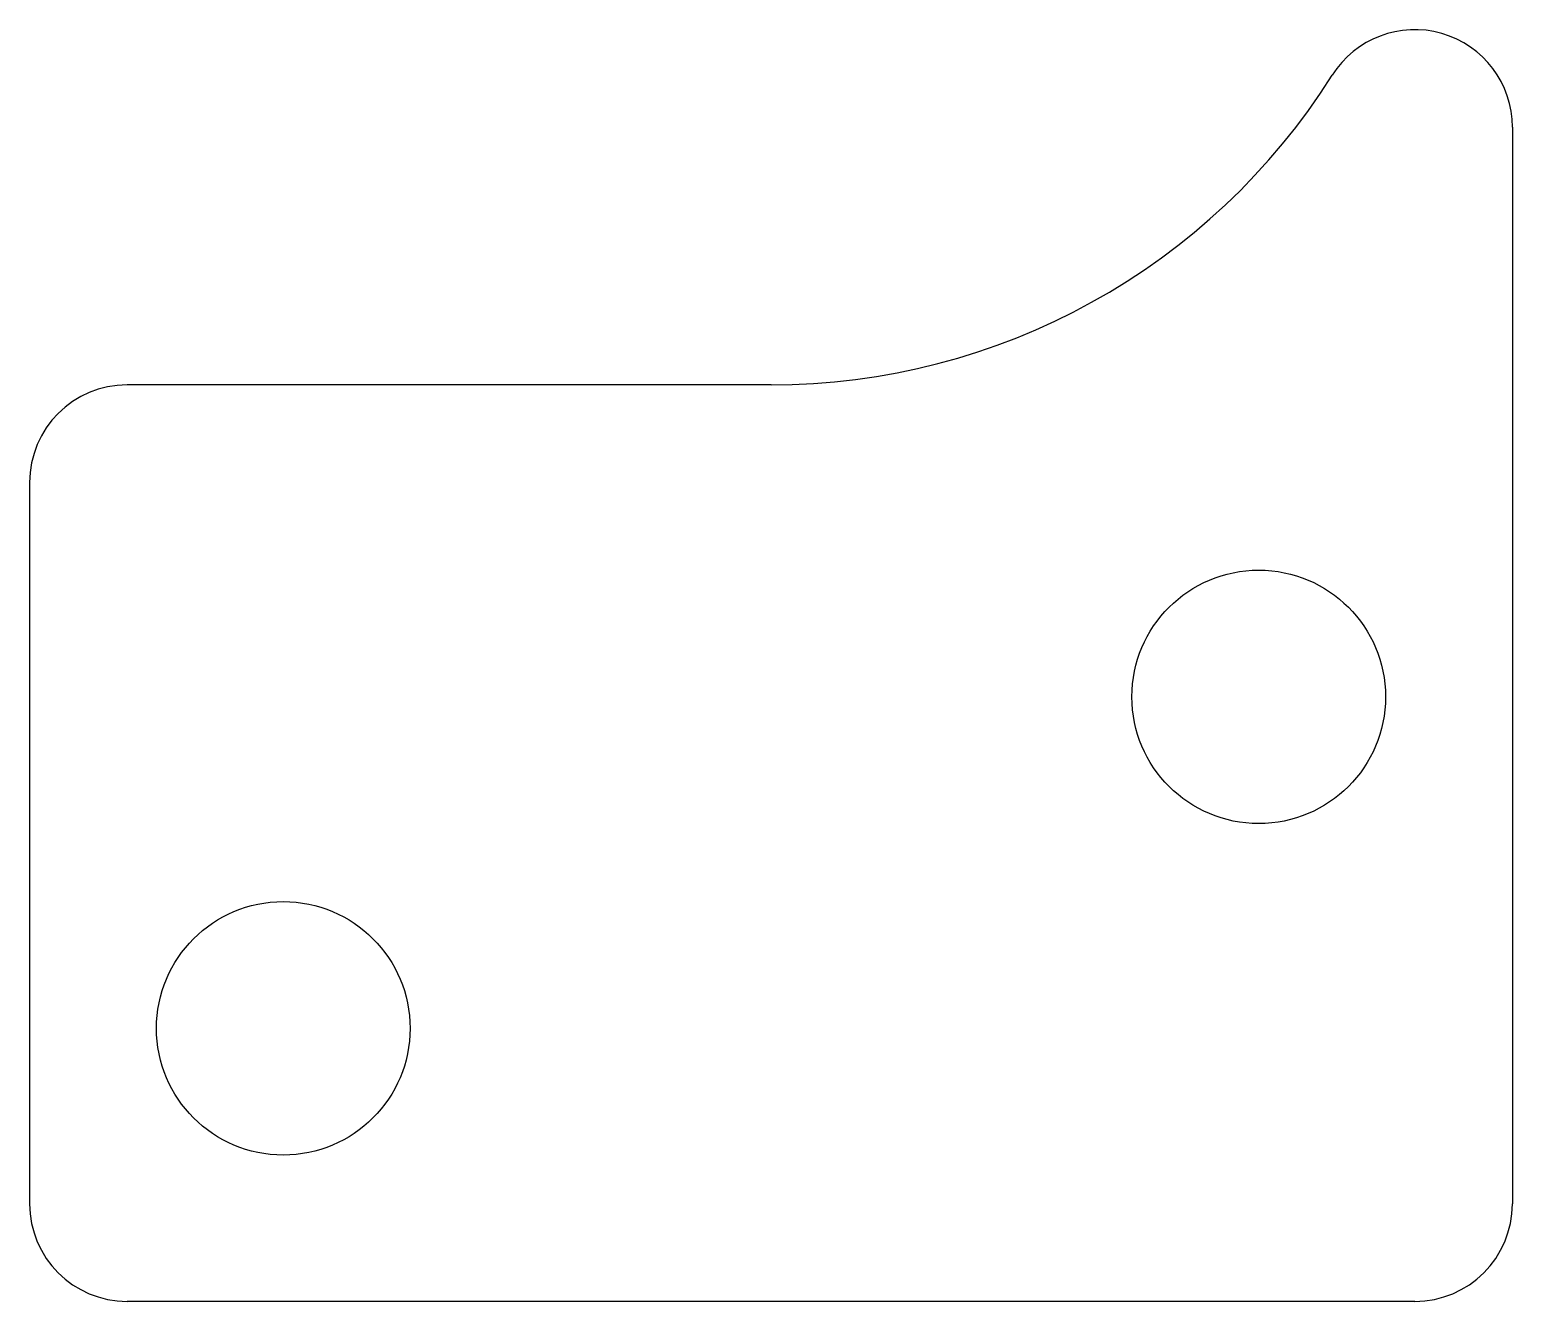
# Model space of a CAD drawing. Extents: x -38 to 38, y -81 to -15.8.
import ezdxf

# ---------------------------------------------------------------- set-up
doc = ezdxf.new("R2010")
doc.units = 0
doc.header["$MEASUREMENT"] = 0
doc.layers.add('SKETCH', color=7, linetype='CONTINUOUS')

msp = doc.modelspace()

# ---------------------------------------------------------------- linework, layer by layer
at = {"layer": 'SKETCH'}
for p, q in [((38, -20.7846), (38, -76)), ((0, -34), (-33, -34)), ((-38, -39), (-38, -76)), ((33, -81), (-33, -81))]:
    msp.add_line(p, q, dxfattribs=at)
for centre in [(25, -50), (-25, -67)]:
    msp.add_circle(centre, 6.5, dxfattribs=at)
for centre, radius, start, end in [((33, -20.7846), 5, 360, 147.7958), ((0, 0), 34, 270, 327.796), ((-33, -39), 5, 90, 180), ((-33, -76), 5, 180, 270), ((33, -76), 5, 270, 0)]:
    msp.add_arc(centre, radius, start, end, dxfattribs=at)

doc.saveas('drawing.dxf')
